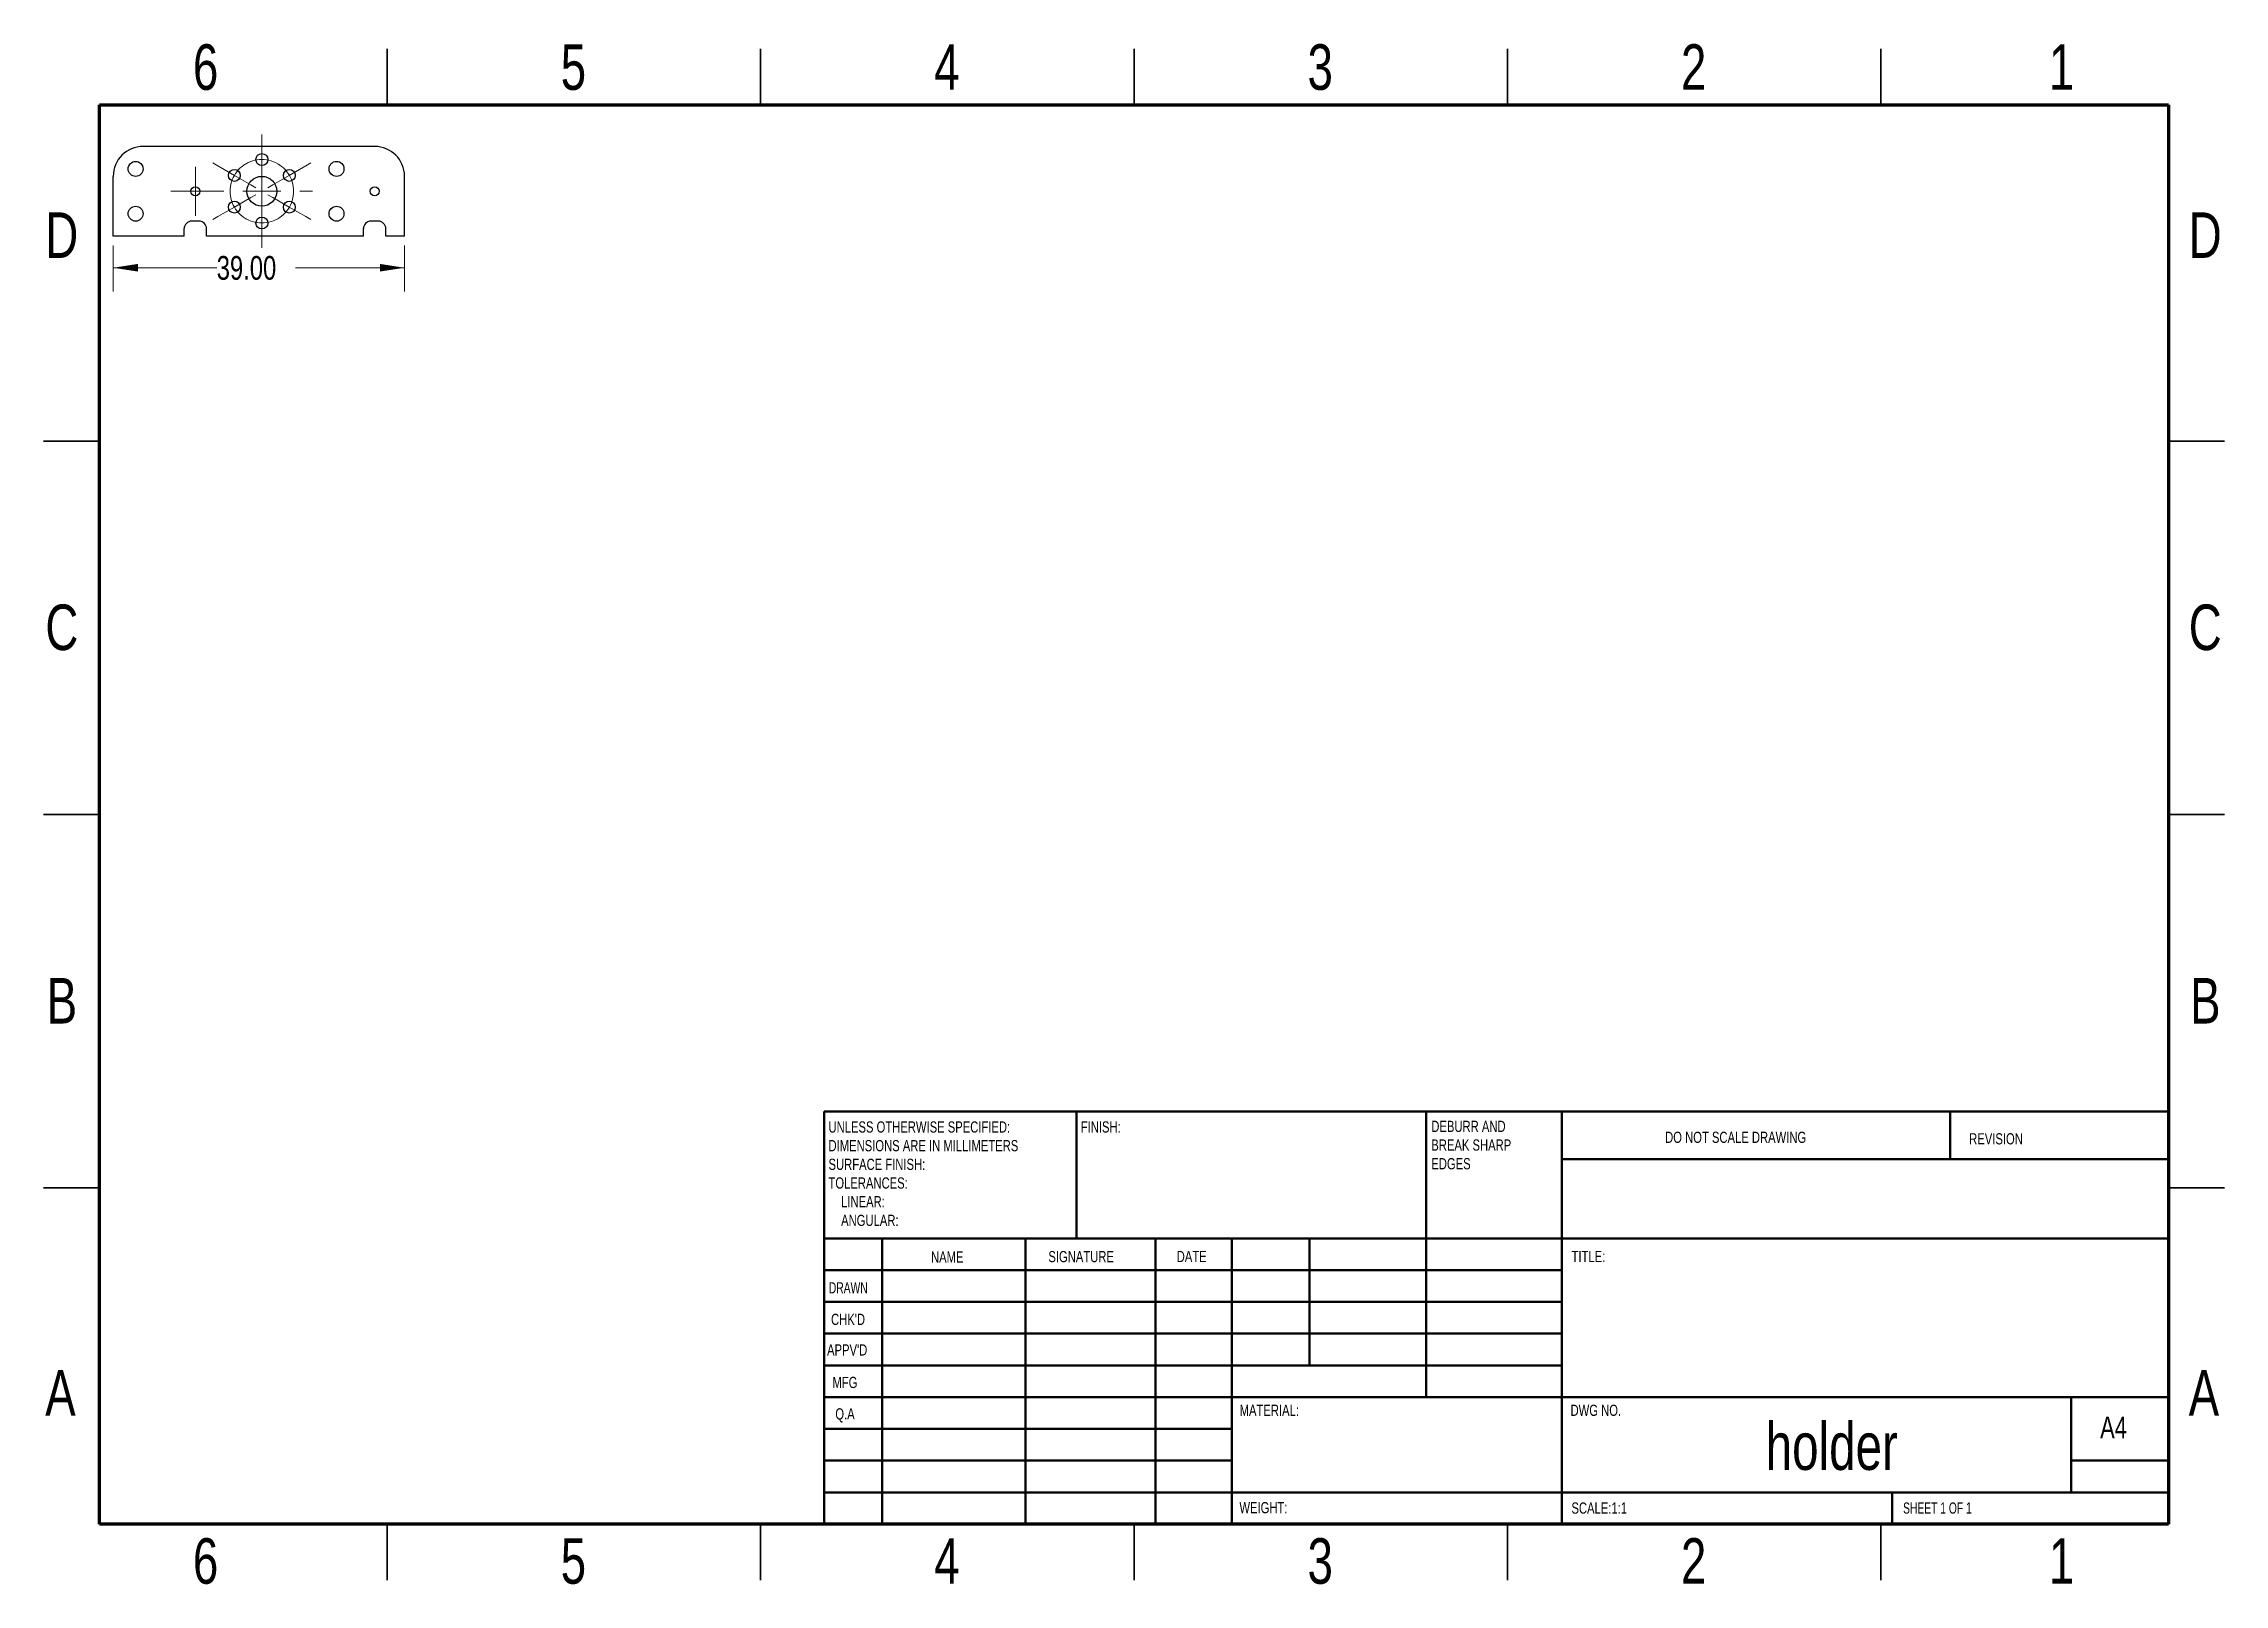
# Model space of a CAD drawing. Header units: millimetres. Extents: x 2 to 295, y 2 to 208.
import ezdxf

# ---------------------------------------------------------------- set-up
doc = ezdxf.new("R2010")
doc.units = ezdxf.units.MM
doc.styles.add('SLDTEXTSTYLE0', font='TXT', dxfattribs={"width": 0.686449})
doc.styles.add('SLDTEXTSTYLE1', font='TXT', dxfattribs={"width": 0.75})
doc.styles.add('SLDTEXTSTYLE2', font='TXT', dxfattribs={"width": 0.6875})
doc.dimstyles.new('SLDDIMSTYLE0', dxfattribs={"dimtxt": 3.175, "dimasz": 3.302, "dimexe": 0, "dimexo": 0.0625, "dimgap": 0.79375, "dimtad": 0, "dimtih": 1, "dimtoh": 1, "dimrnd": 1e-09, "dimzin": 4, "dimdsep": 46, "dimtxsty": 'SLDTEXTSTYLE1', "dimsah": 1, "dimcen": 0.09, "dimadec": 0, "dimazin": 1, "dimtfac": 1, "dimtofl": 0, "dimtmove": 0, "dimatfit": 3, "dimfxl": 1, "dimfrac": 2, "dimtolj": 1, "dimtzin": 12, "dimarcsym": 0})

# ---------------------------------------------------------------- blocks, each defined once
blk = doc.blocks.new('SW_NOTE_0')
at = {"color": 0, "linetype": 'Continuous', "lineweight": 0, "char_height": 1.5, "attachment_point": 1, "style": 'SLDTEXTSTYLE1'}
for s, insert in [('UNLESS OTHERWISE SPECIFIED:', (0, 1.93)), ('DIMENSIONS ARE IN MILLIMETERS', (0, -0.57)), ('TOLERANCES:', (0, -5.57)), ('SURFACE FINISH:', (0, -3.07)), ('LINEAR:', (1.69, -8.07)), ('ANGULAR:', (1.69, -10.57))]:
    blk.add_mtext(s, dxfattribs=dict(at, insert=insert))
blk = doc.blocks.new('SW_NOTE_0_1')
at = {"color": 0, "linetype": 'Continuous', "lineweight": 0, "char_height": 1.5, "attachment_point": 1, "style": 'SLDTEXTSTYLE1'}
for s, insert in [('DEBURR AND', (0, 1.93)), ('BREAK SHARP', (0, -0.57)), ('EDGES', (0, -3.07))]:
    blk.add_mtext(s, dxfattribs=dict(at, insert=insert))
blk = doc.blocks.new('_D')
at = {"color": 7, "linetype": 'Continuous', "lineweight": 0}
for p, q in [((11.82, 181.17), (11.82, 175.02)), ((50.82, 181.17), (50.82, 175.02)), ((11.82, 178.2), (25.68, 178.2)), ((50.82, 178.2), (36.24, 178.2))]:
    blk.add_line(p, q, dxfattribs=at)
at = {"color": 7, "linetype": 'Continuous', "lineweight": 18}
for points in [[(11.82, 178.2), (15.12, 177.69), (15.12, 178.71)], [(50.82, 178.2), (47.52, 178.71), (47.52, 177.69)]]:
    blk.add_solid(points, dxfattribs=at)
at = {"color": 7, "linetype": 'Continuous', "lineweight": 18, "insert": (25.68, 179.77), "char_height": 3.175, "attachment_point": 1, "style": 'SLDTEXTSTYLE1'}
blk.add_mtext('39.00', dxfattribs=at)
blk = doc.blocks.new('SW_CENTERMARKSYMBOL_0')
at = {"color": 0, "linetype": 'Continuous', "lineweight": 18}
for p, q in [((0, 2.54), (0, 3.29)), ((-2.54, 0), (-3.29, 0)), ((0, 0), (-2.54, 0)), ((0, 0), (0, 2.54)), ((0, 0), (0, -2.54)), ((0, 0), (2.54, 0)), ((2.54, 0), (3.29, 0)), ((0, -2.54), (0, -3.29))]:
    blk.add_line(p, q, dxfattribs=at)
blk = doc.blocks.new('SW_CENTERMARKSYMBOL_1')
at = {"color": 0, "linetype": 'Continuous', "lineweight": 18}
for p, q in [((-3.68, 4.67), (-3.68, 5.46)), ((-3.68, 2.96), (-3.68, 4.67)), ((-3.68, 2.12), (-3.68, 4.67)), ((-9.56, 1.27), (-10.25, 1.67)), ((-7.36, 0), (-9.56, 1.27)), ((-7.36, 0), (-5.16, -1.27)), ((-3.68, 2.12), (-3.68, -0.41)), ((-3.68, -2.12), (-3.68, 0.41)), ((0, 0), (-2.2, -1.27)), ((0, 0), (2.2, 1.27)), ((2.2, 1.27), (2.89, 1.67)), ((-8.76, -2.12), (-10.47, -2.12)), ((-3.68, -2.12), (-6.22, -2.12)), ((-5.16, -1.27), (-4.47, -1.67)), ((-5.16, -2.98), (-4.47, -2.58)), ((-3.68, -0.41), (-3.68, -1.22)), ((-3.68, -2.12), (-3.68, -4.67)), ((-3.68, -2.12), (-1.14, -2.12)), ((-2.2, -1.27), (-2.89, -1.67)), ((-2.2, -2.98), (-2.89, -2.58)), ((1.4, -2.12), (3.11, -2.12)), ((-9.56, -5.52), (-10.25, -5.92)), ((-7.36, -4.25), (-9.56, -5.52)), ((-7.36, -4.25), (-5.16, -2.98)), ((-3.68, -3.83), (-3.68, -3.04)), ((-3.68, -6.38), (-3.68, -3.83)), ((0, -4.25), (-2.2, -2.98)), ((0, -4.25), (2.2, -5.52)), ((2.2, -5.52), (2.89, -5.92)), ((-3.68, -6.38), (-3.68, -8.91)), ((-3.68, -7.21), (-3.68, -8.91)), ((-3.68, -8.91), (-3.68, -9.71))]:
    blk.add_line(p, q, dxfattribs=at)
at = {"color": 0, "linetype": 'Continuous', "lineweight": 0}
for start, end in [(150, 184.2427), (115.7573, 150), (90, 124.2427), (55.7573, 90), (30, 64.2427), (355.7573, 30), (175.7573, 210), (330, 4.2427), (210, 244.2427), (235.7573, 270), (270, 304.2427), (295.7573, 330)]:
    blk.add_arc((-3.68, -2.12), 4.25, start, end, dxfattribs=at)

msp = doc.modelspace()

# ---------------------------------------------------------------- linework, layer by layer
at = {"color": 7, "linetype": 'Continuous', "lineweight": 35}
for p, q in [((48.5, 200), (48.5, 207.5)), ((98.5, 200), (98.5, 207.5)), ((148.5, 207.501), (148.5, 199.999)), ((148.5, 200), (148.5, 207.5)), ((198.5, 200), (198.5, 207.5)), ((248.5, 200), (248.5, 207.5)), ((10, 155), (2.5, 155)), ((287, 155), (294.5, 155)), ((2.499, 105), (10.001, 105)), ((10, 105), (2.5, 105)), ((294.501, 105), (286.999, 105)), ((287, 105), (294.5, 105)), ((10, 55), (2.5, 55)), ((287, 55), (294.5, 55)), ((48.5, 10), (48.5, 2.5)), ((98.5, 10), (98.5, 2.5)), ((148.5, 2.499), (148.5, 10.001)), ((148.5, 10), (148.5, 2.5)), ((198.5, 10), (198.5, 2.5)), ((248.5, 10), (248.5, 2.5))]:
    msp.add_line(p, q, dxfattribs=at)
at = {"color": 7, "linetype": 'Continuous', "lineweight": 70}
for p, q in [((10, 10), (10, 200)), ((10, 200), (287, 200)), ((287, 200), (287, 10)), ((287, 10), (10, 10))]:
    msp.add_line(p, q, dxfattribs=at)
at = {"color": 7, "linetype": 'Continuous', "lineweight": 25}
for p, q in [((46.82, 194.437), (15.82, 194.437)), ((11.82, 182.437), (11.82, 190.437)), ((50.82, 182.437), (50.82, 190.437)), ((23.32, 184.437), (22.32, 184.437)), ((47.32, 184.437), (46.32, 184.437)), ((21.32, 182.437), (11.82, 182.437)), ((21.32, 182.437), (21.32, 183.437)), ((24.32, 182.437), (24.32, 183.437)), ((45.32, 182.437), (24.32, 182.437)), ((45.32, 182.437), (45.32, 183.437)), ((48.32, 182.437), (48.32, 183.437)), ((50.82, 182.437), (48.32, 182.437))]:
    msp.add_line(p, q, dxfattribs=at)
at = {"color": 7, "linetype": 'Continuous', "lineweight": 50}
for p, q in [((107, 65.25), (287, 65.25)), ((107, 65.25), (107, 10)), ((140.8, 48.25), (140.8, 65.25)), ((187.6, 65.25), (187.6, 27)), ((205.8, 65.25), (205.8, 10)), ((257.8, 58.875), (257.8, 65.25)), ((287, 58.875), (205.8, 58.875)), ((287, 48.25), (107, 48.25)), ((114.8, 48.25), (114.8, 10)), ((133.991, 48.25), (133.991, 10)), ((151.399, 48.25), (151.399, 10)), ((161.6, 10), (161.6, 48.25)), ((172, 31.25), (172, 48.25)), ((205.8, 44), (107, 44)), ((205.8, 39.75), (107, 39.75)), ((205.8, 35.5), (107, 35.5)), ((205.8, 31.25), (107, 31.25)), ((161.6, 27), (107, 27)), ((161.6, 27), (287, 27)), ((274, 14.25), (274, 27)), ((161.6, 22.75), (107, 22.75)), ((161.6, 18.5), (107, 18.5)), ((287, 18.5), (274, 18.5)), ((107, 14.25), (287, 14.25)), ((250, 10), (250, 14.25))]:
    msp.add_line(p, q, dxfattribs=at)
at = {"color": 7, "linetype": 'Continuous', "lineweight": 25}
for centre, radius in [((31.72, 192.687), 0.8), ((14.82, 191.437), 1), ((28.039, 190.562), 0.8), ((31.72, 188.437), 2), ((35.4, 190.562), 0.8), ((41.72, 191.437), 1), ((22.82, 188.437), 0.6), ((28.039, 186.312), 0.8), ((35.4, 186.312), 0.8), ((46.82, 188.437), 0.6), ((14.82, 185.437), 1), ((31.72, 184.187), 0.8), ((41.72, 185.437), 1)]:
    msp.add_circle(centre, radius, dxfattribs=at)
for centre, radius, start, end in [((15.82, 190.437), 4, 90, 180), ((46.82, 190.437), 4, 0, 90), ((22.32, 183.437), 1, 90, 180), ((23.32, 183.437), 1, 0, 90), ((46.32, 183.437), 1, 90, 180), ((47.32, 183.437), 1, 0, 90)]:
    msp.add_arc(centre, radius, start, end, dxfattribs=at)

# ---------------------------------------------------------------- block references
at = {"color": 7, "linetype": 'Continuous', "lineweight": 0}
for name, p in [('SW_CENTERMARKSYMBOL_1', (35.4, 190.562)), ('SW_CENTERMARKSYMBOL_0', (22.82, 188.437)), ('SW_NOTE_0', (107.594, 61.987)), ('SW_NOTE_0_1', (188.309, 62.069))]:
    msp.add_blockref(name, p, dxfattribs=at)

# ---------------------------------------------------------------- texts
for s, insert, char_height, attachment_point, style in [('6', (24.189, 208.114), 6.096, 2, 'SLDTEXTSTYLE1'), ('5', (73.439, 208.114), 6.096, 2, 'SLDTEXTSTYLE1'), ('4', (123.439, 208.114), 6.096, 2, 'SLDTEXTSTYLE1'), ('3', (173.439, 208.114), 6.096, 2, 'SLDTEXTSTYLE1'), ('2', (223.439, 208.114), 6.096, 2, 'SLDTEXTSTYLE1'), ('1', (272.689, 208.114), 6.096, 2, 'SLDTEXTSTYLE1'), ('D', (4.93, 185.614), 6.096, 2, 'SLDTEXTSTYLE1'), ('D', (291.93, 185.614), 6.096, 2, 'SLDTEXTSTYLE1'), ('C', (4.937, 133.114), 6.096, 2, 'SLDTEXTSTYLE1'), ('C', (291.937, 133.114), 6.096, 2, 'SLDTEXTSTYLE1'), ('B', (4.953, 83.114), 6.096, 2, 'SLDTEXTSTYLE1'), ('B', (291.953, 83.114), 6.096, 2, 'SLDTEXTSTYLE1'), ('FINISH:', (141.371, 63.919), 1.5, 1, 'SLDTEXTSTYLE1'), ('DO NOT SCALE DRAWING', (219.615, 62.533), 1.5, 1, 'SLDTEXTSTYLE1'), ('REVISION', (260.328, 62.335), 1.5, 1, 'SLDTEXTSTYLE1'), ('NAME', (121.322, 46.501), 1.5, 1, 'SLDTEXTSTYLE1'), ('SIGNATURE', (137.034, 46.562), 1.5, 1, 'SLDTEXTSTYLE1'), ('DATE', (154.215, 46.576), 1.5, 1, 'SLDTEXTSTYLE1'), ('TITLE:', (207.09, 46.576), 1.5, 1, 'SLDTEXTSTYLE1'), ('DRAWN', (107.643, 42.385), 1.5, 1, 'SLDTEXTSTYLE0'), ("CHK'D", (107.939, 38.162), 1.5, 1, 'SLDTEXTSTYLE1'), ("APPV'D", (107.402, 34.066), 1.5, 1, 'SLDTEXTSTYLE1'), ('A', (4.757, 30.614), 6.096, 2, 'SLDTEXTSTYLE1'), ('MFG', (108.124, 29.716), 1.5, 1, 'SLDTEXTSTYLE1'), ('A', (291.757, 30.614), 6.096, 2, 'SLDTEXTSTYLE1'), ('Q.A', (108.509, 25.505), 1.5, 1, 'SLDTEXTSTYLE1'), ('MATERIAL:', (162.646, 25.986), 1.5, 1, 'SLDTEXTSTYLE1'), ('DWG NO.', (206.953, 25.986), 1.5, 1, 'SLDTEXTSTYLE1'), ('holder', (241.93, 23.607), 6.35, 2, 'SLDTEXTSTYLE1'), ('A4', (277.871, 24.406), 2.9104, 1, 'SLDTEXTSTYLE1'), ('WEIGHT:', (162.618, 12.949), 1.4986, 1, 'SLDTEXTSTYLE1'), ('SCALE:1:1', (207.074, 12.9), 1.5, 1, 'SLDTEXTSTYLE1'), ('SHEET 1 OF 1', (251.478, 12.9), 1.5, 1, 'SLDTEXTSTYLE2'), ('6', (24.189, 8.114), 6.096, 2, 'SLDTEXTSTYLE1'), ('5', (73.439, 8.114), 6.096, 2, 'SLDTEXTSTYLE1'), ('4', (123.439, 8.114), 6.096, 2, 'SLDTEXTSTYLE1'), ('3', (173.439, 8.114), 6.096, 2, 'SLDTEXTSTYLE1'), ('2', (223.439, 8.114), 6.096, 2, 'SLDTEXTSTYLE1'), ('1', (272.689, 8.114), 6.096, 2, 'SLDTEXTSTYLE1')]:
    msp.add_mtext(s, dxfattribs=dict(at, insert=insert, char_height=char_height, attachment_point=attachment_point, style=style))

# ---------------------------------------------------------------- dimensions: what is measured, and where the dimension line sits
at = {"color": 7, "linetype": 'Continuous', "lineweight": 18}
dim = msp.add_linear_dim(base=(50.82, 178.199), p1=(11.82, 182.437), p2=(50.82, 182.437), dimstyle='SLDDIMSTYLE0', dxfattribs=at)
dim.commit()
dim.dimension.update_dxf_attribs({"geometry": '_D', "text_midpoint": (30.96, 178.199), "dimtype": 160})

doc.saveas('drawing.dxf')
